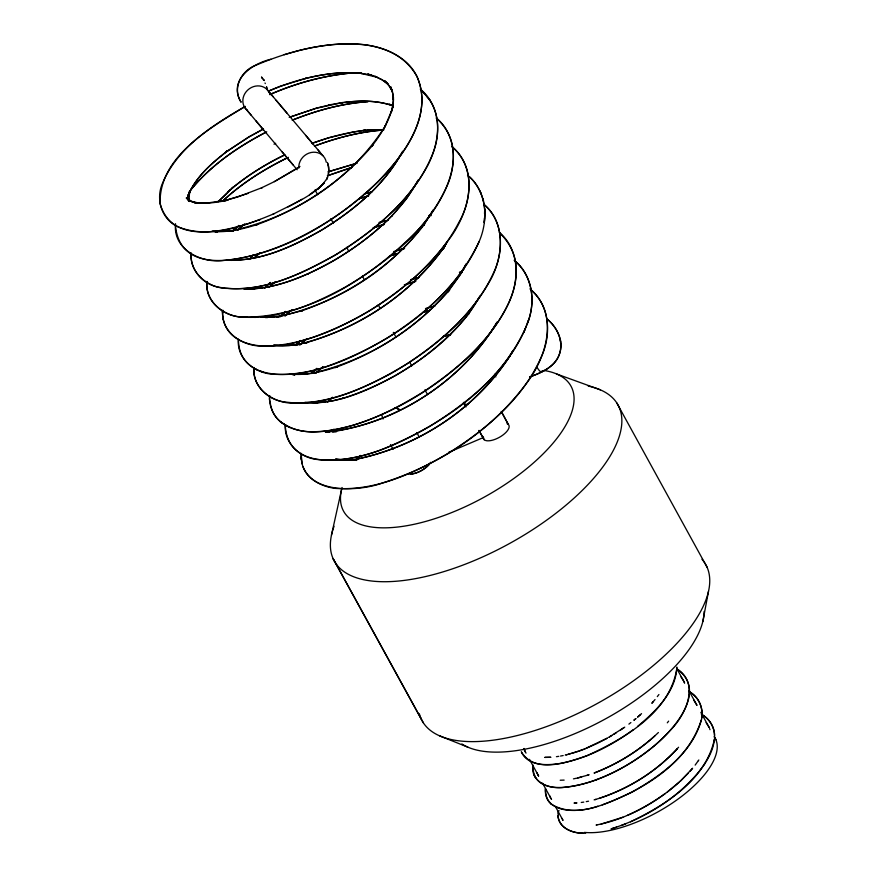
<?xml version="1.0" encoding="UTF-8"?>
<svg xmlns="http://www.w3.org/2000/svg" width="877" height="877" viewBox="0 0 877 877"><rect width="100%" height="100%" fill="white"/><g stroke="black" fill="none" stroke-linecap="round" stroke-linejoin="round"><path stroke-width="1.32" d="M266.751 87.908L266.751 88.424A14.481 9.45 43.2 0 1 266.751 88.829L266.74 88.555M188.336 200.789L189.914 191.329L188.029 195.615C195.911 176.617 212.135 162.782 228.042 150.515L225.97 151.984L249.419 136.626L262.289 129.566M545.472 788.642C544.88 794.244 546.568 800.35 551.052 804.001M266.707 89.191L266.707 88.72M191.186 253.617C189.64 273.383 208.77 288.522 227.472 288.412C265.523 291.241 301.666 273.767 334.082 255.755C371.508 232.953 407.301 203.924 428.173 164.613C438.643 143.74 443.247 115.457 426.759 96.393M532.931 765.566C530.311 782.744 550.822 789.695 564.569 787.294C597.5 783.654 627.833 767.123 653.332 746.612C672.867 730.64 707.892 692.008 677.669 669.414M469.184 176.529C481.802 188.029 486.79 205.985 484.225 222.626L484.4 217.967M222.857 310.195C220.083 331.55 242.052 346.13 261.368 346.042C299.923 346.47 336.428 330.158 369.053 310.973C404.834 288.577 439.234 260.392 458.912 222.276C472.571 199.123 474.249 165.205 452.05 146.634M484.542 213.714L484.718 208.879M545.461 788.763C544.661 815.259 580.76 812.475 597.84 806.204M253.99 367.529C252.105 388.982 273.503 403.321 293.115 403.157C334.17 403.595 372.714 384.586 407.049 363.802C443.367 339.805 478.349 309.285 495.56 268.318C503.782 247.259 502.62 219.919 484.027 204.659M676.891 667.068C675.75 692.205 655.689 711.269 637.557 726.408M676.912 667.945C670.247 712.42 624.271 738.697 586.866 755.744C567.331 762.453 534.806 774.227 521.289 751.764M269.732 395.571L269.524 399.419L270.598 404.67M175.564 223.843C172.681 249.474 201.414 263.582 223.668 260.469C282.613 254.758 335.935 221.585 378.217 181.671C404.253 155.152 433.896 115.084 416.882 76.244C393.587 35.836 337.798 40.923 299.112 50.504L284.137 54.681M206.972 281.638C204.648 303.486 227.395 318.68 247.413 317.244M532.997 765.084C531.944 798.366 578.546 786.746 597.062 779.456M206.961 281.418C204.593 300.559 222.506 315.775 240.517 316.937C277.406 320.215 312.76 304.571 344.54 287.513C386.187 263.078 426.825 230.903 447.084 185.869C456.994 163.813 456.15 134.652 436.571 118.132M714.382 739.464C705.459 780.07 665.479 804.954 630.475 821.848M301.26 453.376C299.024 494.31 356.051 492.775 382.745 482.898C439.991 464.777 493.137 429.62 528.458 380.64C546.974 355.229 558.375 314.13 531.374 290.353M714.404 738.905C713.681 748.311 709.329 756.994 704.132 764.7M301.14 453.957L302.148 463.977M602.28 804.867C642.994 789.848 687.612 763.626 701.326 719.918M701.633 718.033C703.639 707.673 698.443 696.546 689.103 691.58M701.129 721.102C704.275 709.8 699.353 696.634 688.609 691.405M547.062 319.042C556.917 327.099 563.659 340.66 559.679 353.387C555.503 366.619 541.865 372.462 529.949 376.858M701.162 720.708C691.504 753.99 660.644 775.772 631.988 792.205C608.079 803.047 576.332 819.557 551.074 804.023M702.817 621.552L708.484 591.427M331.473 535.102L341.493 489.859M527.406 323.109C535.836 302.751 532.799 276.672 515.687 261.686M326.452 179.522L327.56 177.231L326.562 179.379M328.502 174.117L328.809 167.145L327.417 162.453M327.483 177.483L329.007 170.905L327.779 163.571M285.255 425.871C288.533 474.008 352.839 461.006 382.372 449.309C440.364 425.652 498.191 387.174 525.246 328.765M523.865 332.449L528.897 319.173M466.104 263.834L460.381 274.665L447.895 291.931L449.682 289.859C419.184 325.203 378.864 351.776 335.047 367.595L337.853 366.575C322.583 371.497 306.435 375.849 290.265 373.997M479.215 241.383C450.044 303.541 388.072 344.891 324.907 367.09C296.371 377.274 238.708 383.655 238.445 339.344M464.953 266.191L463.177 269.831L464.152 268.198C430.848 321.673 373.24 358.912 312.409 373.218L314.383 372.835L305.733 374.073L290.419 374.128L294.946 374.939L292.512 374.468M511.127 354.176L512.924 350.482M496.689 322.813C461.927 381.002 393.356 426.277 325.433 431.944L329.982 431.813L324.249 431.363M512.179 351.896C478.042 408.474 416.356 448.136 351.754 460.052L355.755 459.712L346.81 460.272L335.551 459.099M479.807 296.338C460.743 330.804 428.579 356.018 395.176 375.773C367.408 390.671 336.571 405.196 304.264 402.587L306.764 402.861M497.171 321.903C462.793 380.212 398.969 421.541 332.306 431.758L336.472 431.605L324.775 431.363M418.263 179.851C399.726 214.701 367.649 240.199 334.389 260.261C306.709 275.619 276.145 289.794 243.795 288.895L248.476 288.993M400.91 154.297C382.997 186.362 353.497 210.239 322.758 229.423C293.674 246.031 261.258 261.784 226.924 260.063L231.495 260.392L228.941 259.921M433.15 209.888L423.668 225.367L424.621 224.084C393.718 264.744 349.243 294.266 301.271 310.984L302.773 310.546L282.635 315.731L265.292 317.474L267.693 317.474L260.469 317.057M402.664 151.195C384.378 185.595 352.993 210.962 320.237 230.925C292.107 246.59 260.929 261.565 227.954 260.052M417.638 181.221L406.555 198.64L391.526 216.17L392.293 215.391C367.989 240.112 338.796 259.844 307.257 274.139L308.244 273.701C289.596 281.758 269.864 288.478 249.375 289.037L252.631 289.136M480.168 295.889L468.428 314.174L469.381 312.936C437.031 353.343 391.646 382.986 342.414 398.487L344.069 397.972L333.72 400.592L315.161 403.091L317.507 403.069L305.185 402.247M447.533 241.339L443.203 248.794L444.913 246.031C409.822 295.889 354.615 331.681 295.297 345.143L298.969 344.376L282.076 345.966L273.701 345.11M447.478 241.427L443.093 248.936L444.792 246.218C411.499 293.872 359.581 327.702 303.946 343.313L307.246 342.611L288.906 345.691L273.734 345.319M433.106 210.557C399.013 265.347 339.52 303.716 276.77 316.915L280.914 316.444L272.308 317.353L261.149 317.014M510.425 355.317C475.323 409.603 415.588 448.268 352.192 460.03L356.303 459.647L347.237 460.272L335.825 459.153M245.078 106.49C212.157 125.51 176.255 148.18 161.752 185.135C155.876 200.614 162.289 219.48 177.603 226.694C209.318 239.498 244.124 226.123 273.788 213.845C291.12 204.692 310.579 197.336 324.304 182.8M309.482 194.749L320.993 186.242L326.748 179.083M611.039 828.886C645.658 818.088 678.096 797.895 700.8 769.359M698.3 760.721L698.837 759.975M324.172 183.008L317.551 189.311M695.143 765.117L698.092 761.006M700.317 770.028L704.659 763.955M657.312 696.612L658.923 694.529M188.95 192.227C209.175 166.334 237.02 147.424 265.841 132.252M667.298 722.823L668.636 721.135M655.031 699.561L652.159 702.937M692.611 768.23L680.98 780.563L667.364 791.953M189.476 191.394C210.14 165.863 237.722 146.744 266.751 131.846M311.839 373.569L314.426 370.543L311.949 373.328M651.852 703.244L653.376 701.49M689.991 771.322L692.216 768.767M676.825 749.232L677.252 748.739C656.215 771.563 628.962 788.489 599.572 798.278M280.881 316.301L285.354 311.51M233.567 230.914L238.697 225.444M295.834 345.472L300.208 340.627M678.568 747.248C656.117 772.198 626.299 790.44 594.135 799.879M264.679 288.336L270.16 282.547M218.329 201.721L230.366 189.717L227.965 191.767C244.979 176.99 264.185 164.843 284.466 155.054M249.287 259.362L252.993 255.328M232.865 231.375L237.152 226.748M295.867 345.319L300.383 340.484M688.456 773.021L680.037 781.418M249.309 259.296L253.464 254.911M312.333 373.054L316.838 368.318M265.183 287.645L270.248 282.449M218.899 200.943L233.666 186.823L231.331 188.851C247.643 175.279 265.819 164.12 284.839 154.79M327.691 402.104L332.021 397.687M281.945 315.007L285.442 311.467M328.623 401.107L332.471 397.237M312.837 372.44L316.378 368.921M254.056 258.057L260.063 252.762M594.573 772.834L594.069 773.032C617.89 763.944 640.013 750.197 658.397 732.514M237.963 229.917L244.804 223.799M317.617 189.235L324.095 183.107M428.963 464.689C424.139 469.579 417.803 473.306 410.885 474.062M290.287 310.929L284.85 316.016L291.953 309.647M222.78 201.019C241.57 183.337 263.736 169.612 286.724 158.079M641.536 713.626L637.732 716.991M237.656 230.18L243.313 224.972M223.799 199.912C243.028 182.548 265.128 168.537 288.445 157.345M299.748 345.165L306.829 338.708M253.606 258.485L259.581 253.113M316.18 372.857L323.054 366.707M269.272 287.064L275.225 281.791M315.873 373.098L322.747 367.003M679.138 782.251C663.845 795.976 646.25 807.103 627.439 815.336M654.834 735.902C637.327 751.721 616.849 764.229 594.858 772.747M302.072 342.918L306.161 339.366M637.743 717.024L640.539 714.591M269.941 286.483L274.665 282.416M628.897 724.117L630.881 722.549M665.347 793.455C644.716 808.419 621.3 820.357 596.075 825.049L597.007 824.884M633.326 729.664C611.839 745.494 587.426 758.09 561.094 763.286C547.807 765.5 528.634 766.608 521.519 752.356M624.007 727.592L608.561 737.414M620.499 730.059L624.753 727.132M299.967 166.455L274.369 181.638M297.413 168.307L274.26 181.682L261.368 187.93L262.366 187.525L237.766 196.963L226.277 200.142L205.788 203.256L208.057 203.102L199.528 203.025L192.206 201.907L195.637 202.883M613.944 734.235L616.147 732.887M609.493 736.888L611.729 735.595M245.264 106.435C210.37 127.582 158.529 157.049 160.118 203.924C172.736 246.985 229.686 230.366 259.976 219.601M288.073 206.917L301.984 199.287M607.257 738.182L598.202 742.951M607.399 738.083L584.63 748.958M274.008 144.157L275.685 143.313M263.517 129.029L248.355 137.283L225.159 152.631L227.187 151.151C211.521 163.374 195.494 177.143 187.886 196.02L189.783 191.668L188.325 197.753L188.621 200.504L188.555 195.111L188.325 197.753L189.41 201.239M597.062 743.488L586.351 748.267M268.713 91.055C297.972 78.7 330.004 70.259 361.971 73.427L359.943 73.131L377.022 77.253L374.917 76.321L381.813 79.632L387.601 83.743L384.29 80.574L388.73 85.244L392.304 91.186L390.627 86.845L392.611 92.787L393.466 99.583L393.4 97.161L392.973 104.626L391.252 112.585L391.756 110.37L384.674 127.154L385.617 125.455C351.392 180.048 291.997 218.516 229.171 231.188L231.287 230.837L214.953 231.605L217.419 231.857L212.102 231.144M327.198 432.186L330.804 430.618M269.93 94.508C296.075 83.118 323.953 75.433 352.401 72.912M328.119 431.758L334.181 429.171M529.587 377.011C541.46 372.725 555.558 366.849 559.625 353.563C563.911 340.693 556.939 326.825 546.82 318.866M448.487 452.411L483.644 437.404M270.171 94.431C296.766 82.887 325.115 75.148 354.056 72.791M596.557 779.653C624.303 769.085 650.032 752.521 670.094 730.53C685.069 715.785 700.394 684.444 677.702 669.436M269.294 90.748L280.234 86.231L306.084 78.327L305.207 78.535C326.891 73.284 349.846 70.182 371.859 75.279L367.715 74.03L375.488 76.54L382.449 80.004L388.149 84.236L384.882 81.101L389.322 86.034L392.523 91.69L390.824 87.185L392.764 93.433L393.466 100.471L392.863 107.926L393.378 103.3C390.429 119.436 381.572 133.721 371.618 146.47L373.47 144.277C342.578 181.407 300.767 209.044 255.404 225.203L258.255 224.194C243.587 228.93 228.184 232.701 212.651 231.429M259.011 219.984L260.272 219.458M273.043 214.12L274.041 213.714M292.184 120.248C316.345 110.425 341.855 103.563 367.912 101.611M270.916 59.241C252.258 63.517 227.812 80.169 241.032 102.083M622.889 817.232L601.162 824.062M621.157 825.575L625.794 823.799M579.456 750.887L585.2 748.706M583.512 749.375L576.891 751.764M328.086 175.543L351.885 167.386M289.289 117.354L315.665 108.397L342.545 102.532L340.155 102.949C357.761 100.493 376.189 99.857 393.192 105.821L389.278 104.166L392.94 105.876M293.565 119.601C317.397 110.327 342.392 103.333 367.989 101.666M311.719 143.455L329.193 137.645L353.771 131.912L365.523 130.245L362.837 130.487L383.885 129.719M327.34 175.784L352.203 167.321M289.432 117.233L317.2 107.937L330.859 104.615L328.853 104.999C349.89 100.91 372.418 98.575 393.039 105.843M314.426 146.163C336.22 137.93 359.022 131.923 382.306 130.125M328.743 171.618L356.786 163.243M309.899 338.336C363.758 320.05 413.527 286.691 447.818 240.967C468.165 215.282 481.111 171.355 452.05 146.843M248.421 193.313L224.293 200.844L227.921 200.12C216.18 202.675 203.903 204.462 191.997 201.842L196.525 203.146L190.715 201.019L186.286 197.95L190.287 201.293L187.338 197.402L189.114 201.085M312.267 143.236C331.199 136.33 350.932 131.418 371.048 129.73L368.077 129.971L383.644 129.796M315.26 145.768C337.042 137.766 359.723 131.802 382.909 130.059M327.965 171.87L356.939 163.243M373.712 227.505L383.841 224.402M404.527 284.85L415.841 281.32M358.715 198.893L368.778 195.757L359.186 198.651M578.327 751.26L566.191 754.856M372.747 228.086L384.038 224.567M397.149 253.585L389.859 255.952L398.476 253.289M586.921 775.443L589.081 774.753M404.33 284.861L415.238 281.44M612.091 828.579L616.586 827.175M571.486 753.453L575.794 752.137M588.62 774.917L577.022 778.096M422.681 312.53L429.894 310.392M222.594 313.242L222.396 310.579C222.232 350.636 272.725 350.263 299.923 341.252M423.635 312.245L430.158 310.326M298.202 341.756L311.401 337.897M393.707 251.556L403.793 248.958M411.258 279.533L418.932 277.57M595.231 799.583L595.922 799.385M379.642 222.418L388.336 220.215M425.498 308.561L434.159 306.216M410.6 279.741L417.88 277.768M568.329 754.308L570.434 753.738M395.976 250.658L402.499 248.915M364.383 193.839L371.695 191.91M364.558 193.784L371.815 191.91M427.121 308.079L434.948 306.084M577.461 778.02L581.594 777M378.952 222.517L387.667 220.379M442.874 336.527L450.745 334.619L443.499 336.34M565.226 755.064L567.276 754.593M401.962 249.002L404.593 248.454M573.448 778.864L576.123 778.305M560.546 756.051L563.187 755.546M586.274 801.622L588.566 801.205M556.435 756.687L558.792 756.347M581.265 802.466L583.775 802.115M242.732 317.145C309.658 317.825 370.565 277.275 416.422 231.649C443.51 203.771 472.9 150.373 436.121 118.011M550.789 757.268L544.825 757.366M550.603 757.3L545.001 757.41M379.785 130.256L381.331 130.18M574.117 803.069L576.397 802.97M574.391 803.025L577 802.926M560.206 780.234L564.13 780.102M254.604 289.103L247.785 288.873M251.282 317.31L255.7 317.397M585.683 833.15C574.238 833.961 558.748 828.864 557.958 815.435M428.787 215.512L431.298 215.589M459.449 272.363L461.861 272.473M583.249 833.139C572.571 833.391 558.989 828.151 557.991 815.961M459.537 272.287L462.234 272.473M227.823 260.063L230.212 260.261M238.369 339.399C236.615 358.748 254.856 373.306 272.933 374.227C313.933 376.661 353.025 358.2 387.502 337.82C425.126 313.889 461.072 282.942 479.259 241.263C488.653 219.667 487.097 190.715 467.54 175.236M399.956 409.756L397.018 408.397L400.329 410.096M394.584 407.717L397.566 408.539M285.474 424.972C305.645 436.867 330.991 431.089 352.225 425.466C393.532 412.924 431.352 390.101 463.495 361.477C496.294 332.054 541.262 273.098 499.386 232.657M196.788 203.212L190.945 201.129L186.461 198.114L190.353 201.315L187.349 197.478L189.465 201.524M556.851 374.062L600.361 389.848M439.772 735.913L467.825 747.149M254.801 368.789L257.323 369.831M260.831 371.278L263.275 372.297M393.291 105.821L390.375 104.604L392.764 105.788M701.348 714.284C709.044 718.351 714.404 726.529 714.536 735.299M269.469 396.832C269.283 407.728 274.611 419.063 284.422 424.315M280.147 421.673L289.662 427.559M702.258 714.766C710.173 719.436 715.172 728.469 714.514 737.689M483.907 204.22C506.785 223.547 503.102 258.792 489.103 282.339C466.465 322.265 429.193 351.71 389.881 374.183C358.167 390.682 322.517 406.917 285.913 402.083C268.724 400.734 252.499 386.055 253.815 368M420.236 89.07C438.949 104.177 441.449 131.144 433.238 152.477C415.808 197.248 376.463 229.083 336.943 254.056C300.997 274.293 259.406 295.089 216.97 286.867C201.721 283.15 189.629 268.899 191.065 252.784M514.141 260.272C533.315 275.378 536.187 303.661 526.77 325.038C509.088 369.864 469.436 401.655 429.642 426.452C395.593 445.801 356.983 463.703 316.827 459.46C299.77 457.476 284.093 443.17 285.31 425.192M529.927 288.862C550.252 305.043 551.644 335.376 541.021 357.509C522.67 398.969 486.275 429.171 448.794 452.96C414.47 473.087 375.619 491.252 334.85 488.368C321.716 486.483 308.024 479.719 302.982 466.685M262.223 78.064L261.543 77.187L262.64 78.437A14.383 9.833 41.2 0 1 263.221 79.127L264.262 80.552L263.44 79.412M499.824 232.8C520.072 250.526 519.392 280.958 508.452 303.595C489.991 341.723 456.489 370.116 421.651 392.94C388.796 412.914 352.28 430.958 313.078 431.769C295.878 432.087 274.633 424.643 270.861 405.81M430.004 100.175L421.113 89.871L424.315 93.609M318.044 149.989L319.732 151.973M251.239 115.271L244.804 107.619M268.548 91.318L273.12 96.711M276.091 100.252L287.097 113.286M266.882 89.301L322.813 155.624M282.186 151.973L293.192 165.008M246.47 109.636L297.16 169.743M305.744 135.398L313.385 144.464M255.898 120.796L263.538 129.862M681.001 676.934L683.523 680.662M693.554 699.78L696.831 705.13M706.117 722.626L709.033 727.154M261.543 77.187L262.113 77.921M551.118 798.815L551.534 799.407M525.619 752.521L526.003 753.135M538.182 775.367L538.566 775.981M263.243 79.588L263.604 80.202M479.083 430.76L484.126 439.684L478.985 430.388M468.099 404.549A14.416 6.161 -28.8 0 1 463.495 402.444L465.435 405.93M550.734 798.213L549.572 795.592M616.783 402.938L707.048 567.189M676.66 668.362L684.509 682.635M689.081 690.966L696.93 705.24M700.855 712.376L709.361 727.844M714.591 737.36L715.906 739.739M501.491 411.752L508.287 424.391L501.205 411.423M463.495 402.444L465.983 406.961M315.018 189.903L317.649 194.694M330.815 218.636L333.446 223.427M346.612 247.358L348.586 250.954M362.398 276.091L364.372 279.686M378.195 304.823L380.169 308.408M393.334 332.35L395.965 337.141M409.778 362.278L411.762 365.873M424.917 389.805L427.548 394.595M416.783 432.569L419.392 437.305M390.528 444.584L393.137 449.331M523.591 748.662L525.553 752.225M529.478 759.361L538.631 776.024M542.556 783.161L551.063 798.629M555.634 806.95L562.837 820.039M333.085 558.572L423.35 722.812M333.304 559.077L421.212 718.976M534.082 775.158L534.729 776.342M535.091 777L535.737 778.184M240.956 101.984C231.999 88.149 241.482 70.281 255.952 65.216C290.09 50.811 327.549 40.923 364.843 44.837C387.042 47.731 411.302 58.595 418.855 81.364C428.985 110.995 412.146 141.833 393.576 164.24C366.334 197.435 330.519 222.922 291.844 241.164C259.219 256.358 179.708 282.865 175.356 224.369M562.946 820.433L562.135 818.427M537.831 774.742L537.009 772.747M525.279 751.896L524.095 748.476M265.029 82.986L265.292 83.578M683.917 681.462L684.597 683.139M480.19 191.274L481.034 193.696M482.767 198.695L483.6 201.096M709.712 728.82L710.008 729.686M189.344 201.14L188.237 197.621L188.281 200.307M266.465 87.031L266.641 87.996M266.674 86.845L266.729 87.514M560.425 339.783L560.611 342.216M560.732 343.872L560.918 346.24M222.846 316.312L223.054 319.02M300.975 457.092L301.173 459.636M558.419 814.788A3.607 3.256 2.8 0 1 559.109 810.688M704.132 611.466A141.701 60.557 -28.8 0 1 605.075 719.107A141.701 60.557 -28.8 0 1 461.85 743.937M701.951 559.285A161.894 69.184 -28.8 0 1 596.546 703.902A161.894 69.184 -28.8 0 1 419.359 713.757M714.185 736.647A86.505 36.966 -28.8 0 1 679.017 798.355A86.505 36.966 -28.8 0 1 584.422 832.394M588.226 386.077A161.894 69.184 -28.8 0 1 509.91 543.302A161.894 69.184 -28.8 0 1 334.049 526.277M543.872 370.456A129.752 55.448 -28.8 0 1 490.068 493.828A129.752 55.448 -28.8 0 1 342.096 487.502M356.479 460.458A129.752 55.448 -28.8 0 1 360.469 455.426M507.049 423.668A14.416 6.161 -28.8 0 1 499.375 437.327A14.416 6.161 -28.8 0 1 483.282 436.943M495.845 376.957A14.416 2.949 66.9 0 1 494.716 374.282M542.194 370.653A14.416 2.949 66.9 0 1 536.527 366.498M298.805 168.165A14.416 12.991 -40.1 0 1 310.984 152.521A14.416 12.991 -40.1 0 1 326.266 162.223M247.478 110.513A14.416 12.991 -40.1 0 1 249.463 88.654A14.416 12.991 -40.1 0 1 270.072 94.738M383.041 419.02A14.416 2.949 66.9 0 1 381.714 414.591M430.607 462.3A14.416 6.161 -28.8 0 1 419.951 471.387A14.416 6.161 -28.8 0 1 407.498 473.668M635.792 718.625L633.852 720.258L635.836 718.625"/></g></svg>
